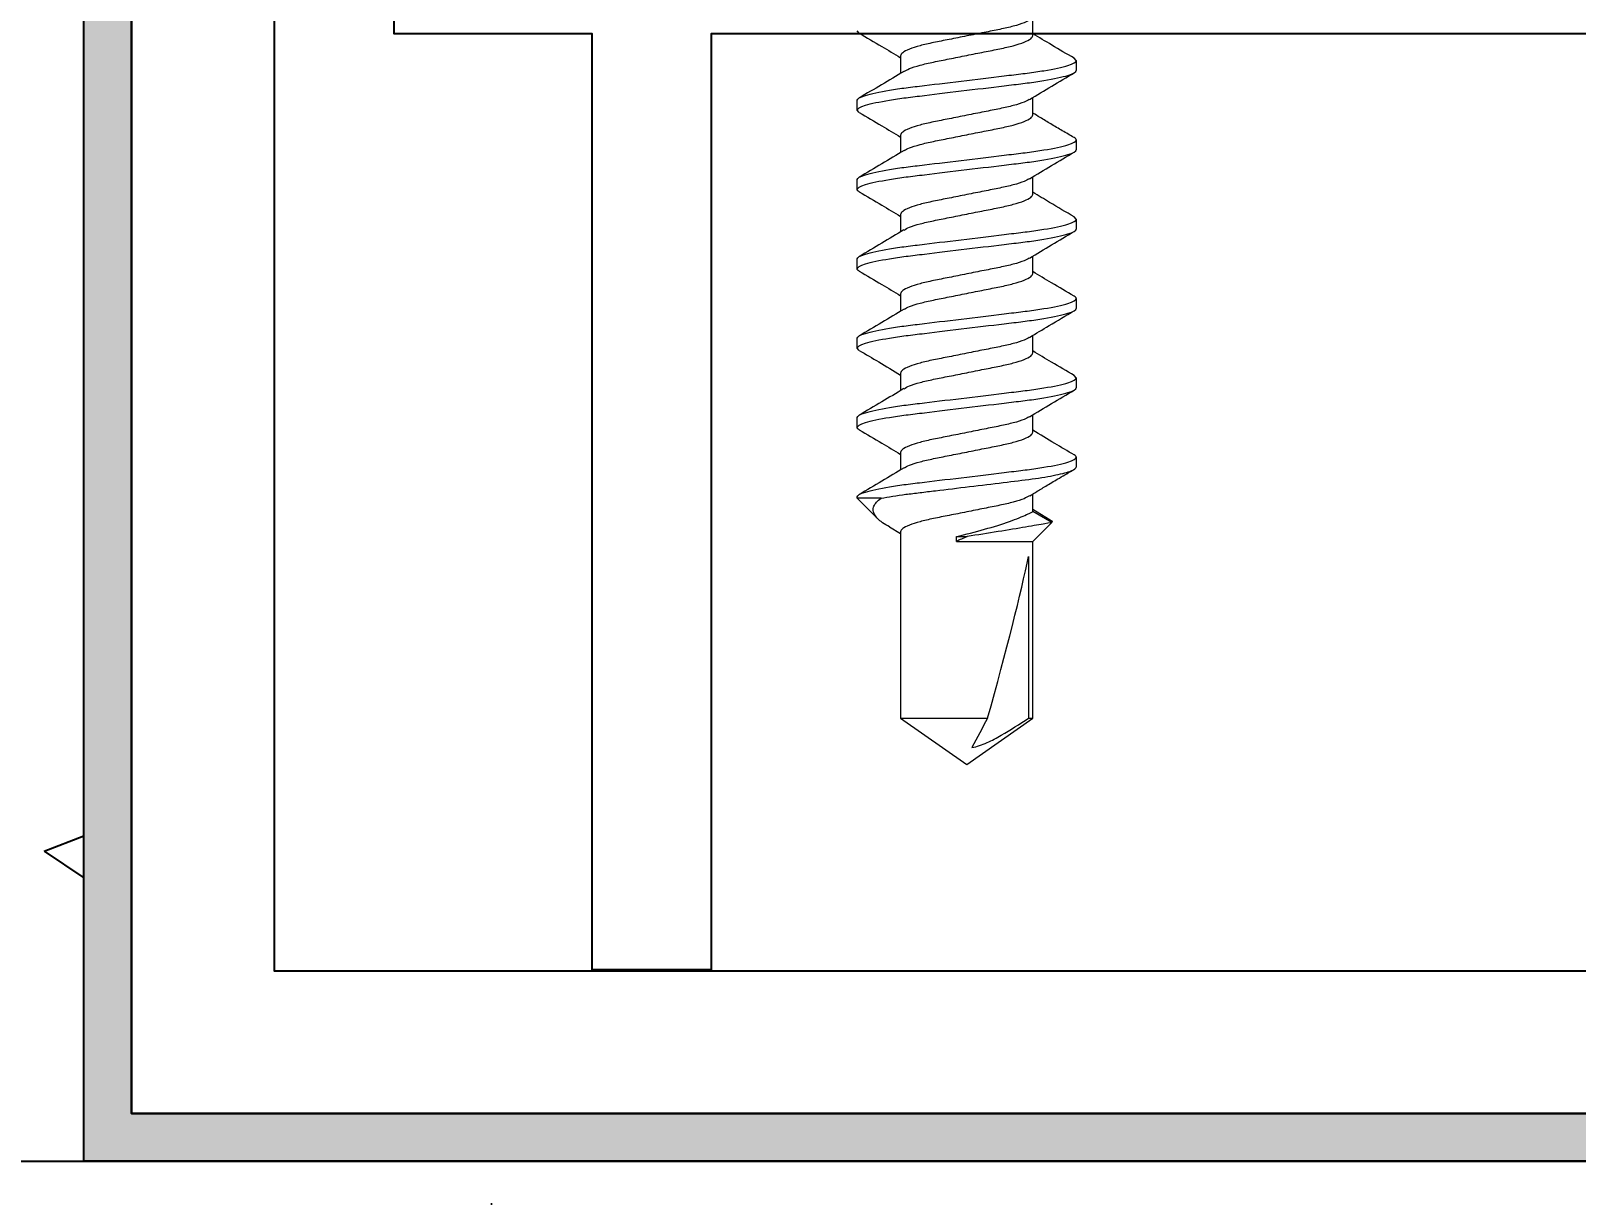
# Model space of a CAD drawing. Extents: x 0 to 79.8, y 0 to 38.2.
# Drawn here: x 20.901 to 21.876, y 28.462 to 29.197 of the extents above; entities that cross this region are included whole.
import ezdxf

# ---------------------------------------------------------------- set-up
doc = ezdxf.new("R2010")
doc.units = 0
doc.header["$MEASUREMENT"] = 0
doc.linetypes.add('SLD-Solid', pattern=[0])
doc.layers.get('0').update_dxf_attribs({"linetype": 'CONTINUOUS'})
doc.layers.get('DEFPOINTS').update_dxf_attribs({"color": 1, "linetype": 'CONTINUOUS'})
for name, color, linetype in [('DIM', 4, 'CONTINUOUS'), ('SILL-PAN', 7, 'CONTINUOUS'), ('TEXT', 7, 'CONTINUOUS'), ('TITLE-BLOCK', 7, 'CONTINUOUS'), ('WALL_COND', 7, 'CONTINUOUS'), ('WATERPROOF_MATL', 5, 'CONTINUOUS')]:
    doc.layers.add(name, color=color, linetype=linetype)
doc.styles.add('ROMANS', font='romans')
doc.dimstyles.new('QUARTER', dxfattribs={"dimscale": 4, "dimtxt": 0.06, "dimasz": 0.05, "dimexe": 0.06, "dimexo": 0.032, "dimgap": 0.021, "dimtad": 0, "dimdec": 4, "dimzin": 4, "dimdsep": 46, "dimlunit": 5, "dimtxsty": 'ROMANS', "dimcen": 0.09, "dimadec": 0, "dimazin": 1, "dimtfac": 1, "dimtdec": 4, "dimtofl": 0, "dimtmove": 0, "dimatfit": 3, "dimfxl": 0, "dimtolj": 1, "dimtzin": 0, "dimarcsym": 0})

# ---------------------------------------------------------------- blocks, each defined once
blk = doc.blocks.new('*D262')
at = {"color": 0, "lineweight": -2}
for p, q in [((20.96488, 28.38652), (20.96488, 25.25817)), ((27.01988, 28.38652), (27.01988, 25.25817)), ((21.16488, 25.49817), (21.42838, 25.49817)), ((26.81988, 25.49817), (26.55638, 25.49817))]:
    blk.add_line(p, q, dxfattribs=at)
at = {"color": 0}
for points in [[(21.16488, 25.53151), (21.16488, 25.46484), (20.96488, 25.49817)], [(26.81988, 25.53151), (26.81988, 25.46484), (27.01988, 25.49817)]]:
    blk.add_solid(points, dxfattribs=at)
at = {"layer": 'DEFPOINTS', "color": 0}
for p in [(20.96488, 28.51452), (27.01988, 28.51452), (27.01988, 25.49817)]:
    blk.add_point(p, dxfattribs=at)
at = {"color": 0, "insert": (23.99238, 25.49817), "char_height": 0.24, "attachment_point": 5, "style": 'ROMANS'}
blk.add_mtext('\\A1;6{\\H1x;\\S1/16;}" SUB-SILL PAN DEPTH', dxfattribs=at)
blk = doc.blocks.new('3774-TRACK_SUPPORT')
at = {"layer": 'TEXT'}
blk.add_lwpolyline([(-0.05, -0.626), (-0.754, -0.626), (-0.754, -1.216), (-0.829, -1.216), (-0.829, -0.626), (-0.954, -0.626), (-0.954, -0.176), (-0.684, -0.176), (-0.684, -0.251), (-0.879, -0.251), (-0.879, -0.551), (-0.1875, -0.551, 0.414214)], format="xyb", dxfattribs=at)
blk = doc.blocks.new('25559')
at = {"color": 7, "linetype": 'SLD-Solid', "lineweight": 15}
for p, q in [((0.55625, 0.069), (0.55482, 0.06775)), ((0.55625, 0.069), (0.5625, 0.069)), ((0.60625, 0.069), (0.6125, 0.069)), ((0.65625, 0.069), (0.65481, 0.06774)), ((0.65625, 0.069), (0.6625, 0.069)), ((0.70625, 0.069), (0.7125, 0.069)), ((0.75625, 0.069), (0.75481, 0.06775)), ((0.75625, 0.069), (0.7625, 0.069)), ((0.80625, 0.069), (0.8125, 0.069)), ((0.84585, 0.05252), (0.8393, 0.04172)), ((0.84741, 0.05369), (0.8405, 0.04172)), ((0.85937, 0.04172), (0.84741, 0.05369)), ((0.5405, 0.04172), (0.52946, 0.04172)), ((0.5905, 0.04172), (0.57946, 0.04172)), ((0.6405, 0.04172), (0.62946, 0.04172)), ((0.6905, 0.04172), (0.67946, 0.04172)), ((0.7405, 0.04172), (0.72946, 0.04172)), ((0.7905, 0.04172), (0.77946, 0.04172)), ((0.8405, 0.04172), (0.82943, 0.04172)), ((0.97079, 0.04172), (0.85937, 0.04172)), ((0.85937, -0.00651), (0.85937, 0.04172)), ((1, 0), (0.97079, 0.04172)), ((0.97079, 0.03893), (0.97079, 0.04172)), ((0.86878, 0.03893), (0.97079, 0.03893)), ((0.97079, -0.04172), (0.97079, 0.01319)), ((0.85625, -0.00651), (0.85625, 0.00025)), ((0.97079, -0.04172), (1, 0)), ((0.85937, -0.00651), (0.85625, -0.00651)), ((0.55325, -0.04172), (0.56429, -0.04172)), ((0.60325, -0.04172), (0.61429, -0.04172)), ((0.65325, -0.04172), (0.66429, -0.04172)), ((0.70325, -0.04172), (0.71429, -0.04172)), ((0.75325, -0.04172), (0.76429, -0.04172)), ((0.80325, -0.04172), (0.81429, -0.04172)), ((0.85025, -0.0487), (0.85445, -0.04172)), ((0.85325, -0.04172), (0.97079, -0.04172)), ((0.8321, -0.05397), (0.8321, -0.069)), ((0.8321, -0.069), (0.8449, -0.05619)), ((0.53893, -0.06775), (0.5375, -0.069)), ((0.58895, -0.06774), (0.5875, -0.069)), ((0.73893, -0.06775), (0.7375, -0.069)), ((0.5875, -0.069), (0.58125, -0.069)), ((0.6375, -0.069), (0.63125, -0.069)), ((0.6875, -0.069), (0.68125, -0.069)), ((0.7375, -0.069), (0.73125, -0.069)), ((0.7875, -0.069), (0.78125, -0.069)), ((0.8321, -0.069), (0.83125, -0.069))]:
    blk.add_line(p, q, dxfattribs=at)
blk.add_ellipse((0.9907, 0), major_axis=(0.14297, -0.04113), ratio=0.048755, start_param=1.724549, end_param=2.605956, dxfattribs=at)
for points, knots in [([(0.58125, -0.069), (0.58035, -0.069), (0.5793, -0.06732), (0.57709, -0.06033), (0.57595, -0.05502), (0.57436, -0.04534), (0.57385, -0.04184), (0.57291, -0.03455), (0.57246, -0.03075), (0.57098, -0.01846), (0.56987, -0.00924), (0.56763, 0.00924), (0.56652, 0.01846), (0.56504, 0.03075), (0.56459, 0.03455), (0.56365, 0.04184), (0.56314, 0.04534), (0.56155, 0.05502), (0.56041, 0.06033), (0.5582, 0.06732), (0.55715, 0.069), (0.55625, 0.069)], [0, 0, 0, 0, 0.125, 0.125, 0.25, 0.25, 0.3125, 0.3125, 0.375, 0.375, 0.5, 0.5, 0.625, 0.625, 0.6875, 0.6875, 0.75, 0.75, 0.875, 0.875, 1, 1, 1, 1]), ([(0.5875, -0.069), (0.5866, -0.069), (0.58555, -0.06732), (0.58334, -0.06033), (0.5822, -0.05502), (0.58061, -0.04534), (0.5801, -0.04184), (0.57916, -0.03455), (0.57871, -0.03075), (0.57723, -0.01846), (0.57612, -0.00924), (0.57388, 0.00924), (0.57277, 0.01846), (0.57129, 0.03075), (0.57084, 0.03455), (0.5699, 0.04184), (0.56939, 0.04534), (0.5678, 0.05502), (0.56666, 0.06033), (0.56445, 0.06732), (0.5634, 0.069), (0.5625, 0.069)], [0, 0, 0, 0, 0.125, 0.125, 0.25, 0.25, 0.3125, 0.3125, 0.375, 0.375, 0.5, 0.5, 0.625, 0.625, 0.6875, 0.6875, 0.75, 0.75, 0.875, 0.875, 1, 1, 1, 1]), ([(0.60625, 0.069), (0.60578, 0.06899), (0.6053, 0.06898), (0.60478, 0.06768), (0.60476, 0.06765)], [0, 0, 0, 0, 0.978012, 1, 1, 1, 1]), ([(0.63125, -0.069), (0.63035, -0.069), (0.6293, -0.06732), (0.62709, -0.06033), (0.62595, -0.05502), (0.62436, -0.04534), (0.62385, -0.04184), (0.62291, -0.03455), (0.62246, -0.03075), (0.62098, -0.01846), (0.61987, -0.00924), (0.61763, 0.00924), (0.61652, 0.01846), (0.61504, 0.03075), (0.61459, 0.03455), (0.61365, 0.04184), (0.61314, 0.04534), (0.61155, 0.05502), (0.61041, 0.06033), (0.6082, 0.06732), (0.60715, 0.069), (0.60625, 0.069)], [0, 0, 0, 0, 0.125, 0.125, 0.25, 0.25, 0.3125, 0.3125, 0.375, 0.375, 0.5, 0.5, 0.625, 0.625, 0.6875, 0.6875, 0.75, 0.75, 0.875, 0.875, 1, 1, 1, 1]), ([(0.6375, -0.069), (0.6366, -0.069), (0.63555, -0.06732), (0.63334, -0.06033), (0.6322, -0.05502), (0.63061, -0.04534), (0.6301, -0.04184), (0.62916, -0.03455), (0.62871, -0.03075), (0.62723, -0.01846), (0.62612, -0.00924), (0.62388, 0.00924), (0.62277, 0.01846), (0.62129, 0.03075), (0.62084, 0.03455), (0.6199, 0.04184), (0.61939, 0.04534), (0.6178, 0.05502), (0.61666, 0.06033), (0.61445, 0.06732), (0.6134, 0.069), (0.6125, 0.069)], [0, 0, 0, 0, 0.125, 0.125, 0.25, 0.25, 0.3125, 0.3125, 0.375, 0.375, 0.5, 0.5, 0.625, 0.625, 0.6875, 0.6875, 0.75, 0.75, 0.875, 0.875, 1, 1, 1, 1]), ([(0.68125, -0.069), (0.68035, -0.069), (0.6793, -0.06732), (0.67709, -0.06033), (0.67595, -0.05502), (0.67436, -0.04534), (0.67385, -0.04184), (0.67291, -0.03455), (0.67246, -0.03075), (0.67098, -0.01846), (0.66987, -0.00924), (0.66763, 0.00924), (0.66652, 0.01846), (0.66504, 0.03075), (0.66459, 0.03455), (0.66365, 0.04184), (0.66314, 0.04534), (0.66155, 0.05502), (0.66041, 0.06033), (0.6582, 0.06732), (0.65715, 0.069), (0.65625, 0.069)], [0, 0, 0, 0, 0.125, 0.125, 0.25, 0.25, 0.3125, 0.3125, 0.375, 0.375, 0.5, 0.5, 0.625, 0.625, 0.6875, 0.6875, 0.75, 0.75, 0.875, 0.875, 1, 1, 1, 1]), ([(0.6875, -0.069), (0.6866, -0.069), (0.68555, -0.06732), (0.68334, -0.06033), (0.6822, -0.05502), (0.68061, -0.04534), (0.6801, -0.04184), (0.67916, -0.03455), (0.67871, -0.03075), (0.67723, -0.01846), (0.67612, -0.00924), (0.67388, 0.00924), (0.67277, 0.01846), (0.67129, 0.03075), (0.67084, 0.03455), (0.6699, 0.04184), (0.66939, 0.04534), (0.6678, 0.05502), (0.66666, 0.06033), (0.66445, 0.06732), (0.6634, 0.069), (0.6625, 0.069)], [0, 0, 0, 0, 0.125, 0.125, 0.25, 0.25, 0.3125, 0.3125, 0.375, 0.375, 0.5, 0.5, 0.625, 0.625, 0.6875, 0.6875, 0.75, 0.75, 0.875, 0.875, 1, 1, 1, 1]), ([(0.70625, 0.069), (0.70578, 0.06899), (0.70531, 0.06898), (0.70478, 0.06769), (0.70477, 0.06766)], [0, 0, 0, 0, 0.981212, 1, 1, 1, 1]), ([(0.73125, -0.069), (0.73035, -0.069), (0.7293, -0.06732), (0.72709, -0.06033), (0.72595, -0.05502), (0.72436, -0.04534), (0.72385, -0.04184), (0.72291, -0.03455), (0.72246, -0.03075), (0.72098, -0.01846), (0.71987, -0.00924), (0.71763, 0.00924), (0.71652, 0.01846), (0.71504, 0.03075), (0.71459, 0.03455), (0.71365, 0.04184), (0.71314, 0.04534), (0.71155, 0.05502), (0.71041, 0.06033), (0.7082, 0.06732), (0.70715, 0.069), (0.70625, 0.069)], [0, 0, 0, 0, 0.125, 0.125, 0.25, 0.25, 0.3125, 0.3125, 0.375, 0.375, 0.5, 0.5, 0.625, 0.625, 0.6875, 0.6875, 0.75, 0.75, 0.875, 0.875, 1, 1, 1, 1]), ([(0.7375, -0.069), (0.7366, -0.069), (0.73555, -0.06732), (0.73334, -0.06033), (0.7322, -0.05502), (0.73061, -0.04534), (0.7301, -0.04184), (0.72916, -0.03455), (0.72871, -0.03075), (0.72723, -0.01846), (0.72612, -0.00924), (0.72388, 0.00924), (0.72277, 0.01846), (0.72129, 0.03075), (0.72084, 0.03455), (0.7199, 0.04184), (0.71939, 0.04534), (0.7178, 0.05502), (0.71666, 0.06033), (0.71445, 0.06732), (0.7134, 0.069), (0.7125, 0.069)], [0, 0, 0, 0, 0.125, 0.125, 0.25, 0.25, 0.3125, 0.3125, 0.375, 0.375, 0.5, 0.5, 0.625, 0.625, 0.6875, 0.6875, 0.75, 0.75, 0.875, 0.875, 1, 1, 1, 1]), ([(0.78125, -0.069), (0.78035, -0.069), (0.7793, -0.06732), (0.77709, -0.06033), (0.77595, -0.05502), (0.77436, -0.04534), (0.77385, -0.04184), (0.77291, -0.03455), (0.77246, -0.03075), (0.77098, -0.01846), (0.76987, -0.00924), (0.76763, 0.00924), (0.76652, 0.01846), (0.76504, 0.03075), (0.76459, 0.03455), (0.76365, 0.04184), (0.76314, 0.04534), (0.76155, 0.05502), (0.76041, 0.06033), (0.7582, 0.06732), (0.75715, 0.069), (0.75625, 0.069)], [0, 0, 0, 0, 0.125, 0.125, 0.25, 0.25, 0.3125, 0.3125, 0.375, 0.375, 0.5, 0.5, 0.625, 0.625, 0.6875, 0.6875, 0.75, 0.75, 0.875, 0.875, 1, 1, 1, 1]), ([(0.7875, -0.069), (0.7866, -0.069), (0.78555, -0.06732), (0.78334, -0.06033), (0.7822, -0.05502), (0.78061, -0.04534), (0.7801, -0.04184), (0.77916, -0.03455), (0.77871, -0.03075), (0.77723, -0.01846), (0.77612, -0.00924), (0.77388, 0.00924), (0.77277, 0.01846), (0.77129, 0.03075), (0.77084, 0.03455), (0.7699, 0.04184), (0.76939, 0.04534), (0.7678, 0.05502), (0.76666, 0.06033), (0.76445, 0.06732), (0.7634, 0.069), (0.7625, 0.069)], [0, 0, 0, 0, 0.125, 0.125, 0.25, 0.25, 0.3125, 0.3125, 0.375, 0.375, 0.5, 0.5, 0.625, 0.625, 0.6875, 0.6875, 0.75, 0.75, 0.875, 0.875, 1, 1, 1, 1]), ([(0.80625, 0.069), (0.80578, 0.069), (0.80531, 0.06899), (0.80479, 0.06772), (0.80479, 0.06771)], [0, 0, 0, 0, 0.993451, 1, 1, 1, 1]), ([(0.83125, -0.069), (0.83035, -0.069), (0.8293, -0.06732), (0.82709, -0.06033), (0.82595, -0.05502), (0.82436, -0.04534), (0.82385, -0.04184), (0.82291, -0.03455), (0.82246, -0.03075), (0.82098, -0.01846), (0.81987, -0.00924), (0.81763, 0.00924), (0.81652, 0.01846), (0.81504, 0.03075), (0.81459, 0.03455), (0.81365, 0.04184), (0.81314, 0.04534), (0.81155, 0.05502), (0.81041, 0.06033), (0.8082, 0.06732), (0.80715, 0.069), (0.80625, 0.069)], [0, 0, 0, 0, 0.125, 0.125, 0.25, 0.25, 0.3125, 0.3125, 0.375, 0.375, 0.5, 0.5, 0.625, 0.625, 0.6875, 0.6875, 0.75, 0.75, 0.875, 0.875, 1, 1, 1, 1]), ([(0.8321, -0.05397), (0.83123, -0.04946), (0.8304, -0.04411), (0.82928, -0.0355), (0.82893, -0.03257), (0.82818, -0.0263), (0.82778, -0.02301), (0.82654, -0.01276), (0.82566, -0.00545), (0.8239, 0.00909), (0.82303, 0.01631), (0.82142, 0.02963), (0.82074, 0.03561), (0.81919, 0.0468), (0.81834, 0.05193), (0.8166, 0.06037), (0.81571, 0.06366), (0.81401, 0.06798), (0.81321, 0.069), (0.8125, 0.069)], [0, 0, 0, 0, 0.125, 0.125, 0.1875, 0.1875, 0.25, 0.25, 0.375, 0.375, 0.5, 0.5, 0.625, 0.625, 0.75, 0.75, 0.875, 0.875, 1, 1, 1, 1]), ([(0.55482, 0.06777), (0.55203, 0.06304), (0.54691, 0.05433), (0.54168, 0.04567), (0.53929, 0.04172)], [0, 0, 0, 0, 0.543159, 1, 1, 1, 1]), ([(0.58075, 0.03957), (0.57794, 0.04423), (0.57228, 0.0536), (0.56673, 0.06302), (0.56393, 0.06776)], [0, 0, 0, 0, 0.497134, 1, 1, 1, 1]), ([(0.60476, 0.06768), (0.60336, 0.06525), (0.6007, 0.06067), (0.59628, 0.05311), (0.5925, 0.04686), (0.59025, 0.04322), (0.58932, 0.04172)], [0, 0, 0, 0, 0.299941, 0.565966, 0.820653, 1, 1, 1, 1]), ([(0.63078, 0.03952), (0.62797, 0.04417), (0.62231, 0.05354), (0.61676, 0.06297), (0.61397, 0.06771)], [0, 0, 0, 0, 0.497137, 1, 1, 1, 1]), ([(0.65481, 0.06775), (0.65176, 0.06258), (0.64664, 0.05388), (0.64141, 0.04523), (0.63929, 0.04172)], [0, 0, 0, 0, 0.593911, 1, 1, 1, 1]), ([(0.68074, 0.03958), (0.67794, 0.04423), (0.6723, 0.05356), (0.66676, 0.06296), (0.66398, 0.06769)], [0, 0, 0, 0, 0.497403, 1, 1, 1, 1]), ([(0.70477, 0.06769), (0.70198, 0.06296), (0.69687, 0.05427), (0.69166, 0.04565), (0.68929, 0.04172)], [0, 0, 0, 0, 0.544742, 1, 1, 1, 1]), ([(0.73073, 0.0396), (0.72825, 0.0437), (0.7226, 0.05305), (0.71706, 0.06246), (0.71395, 0.06774)], [0, 0, 0, 0, 0.438749, 1, 1, 1, 1]), ([(0.75481, 0.06776), (0.75202, 0.06302), (0.7469, 0.05431), (0.74167, 0.04566), (0.73929, 0.04172)], [0, 0, 0, 0, 0.544674, 1, 1, 1, 1]), ([(0.78079, 0.03952), (0.77797, 0.04418), (0.7723, 0.05356), (0.76674, 0.06299), (0.76395, 0.06774)], [0, 0, 0, 0, 0.497058, 1, 1, 1, 1]), ([(0.80479, 0.06772), (0.80238, 0.06363), (0.79726, 0.05493), (0.79205, 0.04629), (0.78929, 0.04172)], [0, 0, 0, 0, 0.470268, 1, 1, 1, 1]), ([(0.83063, 0.03976), (0.82969, 0.04129), (0.82768, 0.04456), (0.82368, 0.05105), (0.8189, 0.05923), (0.81575, 0.06464), (0.81399, 0.06767)], [0, 0, 0, 0, 0.1901712, 0.4057969, 0.6676779, 1, 1, 1, 1]), ([(0.84589, 0.05249), (0.84594, 0.05263), (0.84647, 0.0542), (0.84696, 0.05393), (0.84741, 0.05369)], [0, 0, 0, 0, 0.089674, 1, 1, 1, 1]), ([(0.84741, 0.05369), (0.84741, 0.05369), (0.84768, 0.05215), (0.84844, 0.04787), (0.84875, 0.04609), (0.84946, 0.042), (0.84985, 0.0397), (0.85202, 0.02696), (0.85423, 0.01334), (0.85625, 0.00025)], [0, 0, 0, 0, 0.25, 0.25, 0.375, 0.375, 0.5, 0.5, 1, 1, 1, 1]), ([(0.53065, 0.03952), (0.53124, 0.03853), (0.53255, 0.03629), (0.53462, 0.02975), (0.53658, 0.02111), (0.53855, 0.01097), (0.54075, 0), (0.54295, -0.01097), (0.54492, -0.02109), (0.54688, -0.02981), (0.54908, -0.03652), (0.55129, -0.0409), (0.5526, -0.04145), (0.55325, -0.04172)], [0, 0, 0, 0, 0.075758, 0.1699, 0.260606, 0.351313, 0.445455, 0.539597, 0.630303, 0.721009, 0.815152, 0.909294, 1, 1, 1, 1]), ([(0.56312, -0.03956), (0.56253, -0.03856), (0.56121, -0.03631), (0.55913, -0.02975), (0.55717, -0.0211), (0.5552, -0.01097), (0.553, 0), (0.5508, 0.01097), (0.54883, 0.02109), (0.54687, 0.02981), (0.54467, 0.03652), (0.54246, 0.0409), (0.54115, 0.04145), (0.5405, 0.04172)], [0, 0, 0, 0, 0.076547, 0.170609, 0.261238, 0.351867, 0.445929, 0.53999, 0.630619, 0.721248, 0.81531, 0.909371, 1, 1, 1, 1]), ([(0.58073, 0.03938), (0.58129, 0.03842), (0.58258, 0.03622), (0.58462, 0.02975), (0.58658, 0.02111), (0.58855, 0.01097), (0.59075, 0), (0.59295, -0.01097), (0.59492, -0.02109), (0.59688, -0.02981), (0.59908, -0.03652), (0.60129, -0.0409), (0.6026, -0.04145), (0.60325, -0.04172)], [0, 0, 0, 0, 0.072707, 0.16716, 0.258166, 0.349171, 0.443624, 0.538077, 0.629083, 0.720089, 0.814541, 0.908994, 1, 1, 1, 1]), ([(0.61299, -0.03932), (0.61244, -0.03838), (0.61116, -0.03619), (0.60913, -0.02975), (0.60717, -0.02111), (0.6052, -0.01097), (0.603, 0), (0.6008, 0.01097), (0.59883, 0.02109), (0.59687, 0.02981), (0.59467, 0.03652), (0.59246, 0.0409), (0.59115, 0.04145), (0.5905, 0.04172)], [0, 0, 0, 0, 0.071493, 0.166069, 0.257194, 0.348319, 0.442896, 0.537472, 0.628597, 0.719722, 0.814299, 0.908875, 1, 1, 1, 1]), ([(0.63076, 0.03931), (0.63131, 0.03838), (0.63259, 0.03619), (0.63462, 0.02975), (0.63658, 0.02111), (0.63855, 0.01097), (0.64075, 0), (0.64295, -0.01097), (0.64492, -0.02109), (0.64688, -0.02981), (0.64908, -0.03652), (0.65129, -0.0409), (0.6526, -0.04145), (0.65325, -0.04172)], [0, 0, 0, 0, 0.071416, 0.166001, 0.257133, 0.348265, 0.44285, 0.537434, 0.628567, 0.719699, 0.814283, 0.908868, 1, 1, 1, 1]), ([(0.66305, -0.03943), (0.66248, -0.03846), (0.66118, -0.03625), (0.65913, -0.02975), (0.65717, -0.02111), (0.6552, -0.01097), (0.653, 0), (0.6508, 0.01097), (0.64883, 0.02109), (0.64687, 0.02981), (0.64467, 0.03652), (0.64246, 0.0409), (0.64115, 0.04145), (0.6405, 0.04172)], [0, 0, 0, 0, 0.073737, 0.168085, 0.258989, 0.349894, 0.444242, 0.53859, 0.629495, 0.720399, 0.814747, 0.909095, 1, 1, 1, 1]), ([(0.68072, 0.03939), (0.68128, 0.03843), (0.68257, 0.03623), (0.68462, 0.02975), (0.68658, 0.02111), (0.68855, 0.01097), (0.69075, 0), (0.69295, -0.01097), (0.69492, -0.02109), (0.69688, -0.02981), (0.69908, -0.03652), (0.70129, -0.0409), (0.7026, -0.04145), (0.70325, -0.04172)], [0, 0, 0, 0, 0.073077, 0.167492, 0.258462, 0.349431, 0.443846, 0.538261, 0.629231, 0.7202, 0.814615, 0.909031, 1, 1, 1, 1]), ([(0.71299, -0.03931), (0.71244, -0.03837), (0.71116, -0.03619), (0.70913, -0.02975), (0.70717, -0.02111), (0.7052, -0.01097), (0.703, 0), (0.7008, 0.01097), (0.69883, 0.02109), (0.69687, 0.02981), (0.69467, 0.03652), (0.69246, 0.0409), (0.69115, 0.04145), (0.6905, 0.04172)], [0, 0, 0, 0, 0.071238, 0.16584, 0.25699, 0.34814, 0.442743, 0.537345, 0.628495, 0.719645, 0.814248, 0.90885, 1, 1, 1, 1]), ([(0.7307, 0.03942), (0.73127, 0.03845), (0.73257, 0.03624), (0.73462, 0.02975), (0.73658, 0.02111), (0.73855, 0.01097), (0.74075, 0), (0.74295, -0.01097), (0.74492, -0.02109), (0.74688, -0.02981), (0.74908, -0.03652), (0.75129, -0.0409), (0.7526, -0.04145), (0.75325, -0.04172)], [0, 0, 0, 0, 0.073684, 0.168037, 0.258947, 0.349857, 0.44421, 0.538564, 0.629474, 0.720383, 0.814737, 0.90909, 1, 1, 1, 1]), ([(0.76308, -0.03948), (0.7625, -0.0385), (0.76119, -0.03627), (0.75913, -0.02975), (0.75717, -0.02111), (0.7552, -0.01097), (0.753, 0), (0.7508, 0.01097), (0.74883, 0.02109), (0.74687, 0.02981), (0.74467, 0.03652), (0.74246, 0.0409), (0.74115, 0.04145), (0.7405, 0.04172)], [0, 0, 0, 0, 0.0748562, 0.1690902, 0.259885, 0.3506798, 0.4449137, 0.5391477, 0.6299425, 0.7207373, 0.8149712, 0.9092052, 1, 1, 1, 1]), ([(0.78076, 0.03931), (0.78131, 0.03837), (0.78259, 0.03619), (0.78462, 0.02975), (0.78658, 0.02111), (0.78855, 0.01097), (0.79075, 0), (0.79295, -0.01097), (0.79492, -0.02109), (0.79688, -0.02981), (0.79908, -0.03652), (0.80129, -0.0409), (0.8026, -0.04145), (0.80325, -0.04172)], [0, 0, 0, 0, 0.071394, 0.165981, 0.257115, 0.34825, 0.442836, 0.537423, 0.628558, 0.719692, 0.814279, 0.908865, 1, 1, 1, 1]), ([(0.81299, -0.03931), (0.81244, -0.03837), (0.81116, -0.03619), (0.80913, -0.02975), (0.80717, -0.02111), (0.8052, -0.01097), (0.803, 0), (0.8008, 0.01097), (0.79883, 0.02109), (0.79687, 0.02981), (0.79467, 0.03652), (0.79246, 0.0409), (0.79115, 0.04145), (0.7905, 0.04172)], [0, 0, 0, 0, 0.0713374, 0.1659298, 0.2570699, 0.3482101, 0.4428025, 0.5373948, 0.628535, 0.7196751, 0.8142675, 0.9088599, 1, 1, 1, 1]), ([(0.83065, 0.03953), (0.83123, 0.03853), (0.83255, 0.0363), (0.83462, 0.02975), (0.83658, 0.02111), (0.83855, 0.01097), (0.84075, 0), (0.84295, -0.01097), (0.84492, -0.02109), (0.84688, -0.02981), (0.84908, -0.03652), (0.85129, -0.0409), (0.8526, -0.04145), (0.85325, -0.04172)], [0, 0, 0, 0, 0.0759686, 0.1700892, 0.2607749, 0.3514605, 0.4455811, 0.5397018, 0.6303874, 0.7210731, 0.8151937, 0.9093144, 1, 1, 1, 1]), ([(0.85625, -0.00651), (0.85484, -0.00053), (0.8533, 0.00556), (0.85009, 0.01698), (0.8484, 0.02236), (0.8452, 0.03142), (0.84365, 0.03517), (0.84128, 0.04032), (0.8405, 0.04172), (0.8405, 0.04172)], [0, 0, 0, 0, 0.25, 0.25, 0.5, 0.5, 0.75, 0.75, 1, 1, 1, 1]), ([(0.98926, 0.00319), (0.98877, 0.00656), (0.98759, 0.00972), (0.98478, 0.0159), (0.98317, 0.01886), (0.97812, 0.02762), (0.97447, 0.03329), (0.97079, 0.03893)], [0, 0, 0, 0, 0.25, 0.25, 0.5, 0.5, 1, 1, 1, 1]), ([(0.53893, -0.06777), (0.54171, -0.06304), (0.54684, -0.05433), (0.55207, -0.04567), (0.55446, -0.04172)], [0, 0, 0, 0, 0.543195, 1, 1, 1, 1]), ([(0.56309, -0.03972), (0.56589, -0.04435), (0.5715, -0.05365), (0.57702, -0.06303), (0.5798, -0.06774)], [0, 0, 0, 0, 0.497658, 1, 1, 1, 1]), ([(0.58895, -0.06774), (0.59174, -0.063), (0.59686, -0.0543), (0.60208, -0.04565), (0.60446, -0.04172)], [0, 0, 0, 0, 0.545499, 1, 1, 1, 1]), ([(0.61297, -0.03952), (0.61579, -0.04418), (0.62146, -0.05357), (0.62701, -0.063), (0.62981, -0.06775)], [0, 0, 0, 0, 0.49704, 1, 1, 1, 1]), ([(0.63898, -0.06769), (0.64176, -0.06296), (0.64688, -0.05427), (0.65209, -0.04565), (0.65446, -0.04172)], [0, 0, 0, 0, 0.544904, 1, 1, 1, 1]), ([(0.66302, -0.03961), (0.66583, -0.04425), (0.67146, -0.05358), (0.677, -0.06298), (0.67978, -0.06771)], [0, 0, 0, 0, 0.497428, 1, 1, 1, 1]), ([(0.68897, -0.06771), (0.69175, -0.06299), (0.69687, -0.05429), (0.70208, -0.04566), (0.70446, -0.04172)], [0, 0, 0, 0, 0.5433102, 1, 1, 1, 1]), ([(0.71296, -0.03951), (0.71578, -0.04417), (0.72144, -0.05354), (0.727, -0.06298), (0.72979, -0.06772)], [0, 0, 0, 0, 0.497095, 1, 1, 1, 1]), ([(0.73893, -0.06777), (0.74136, -0.06365), (0.74648, -0.05494), (0.75171, -0.04628), (0.75446, -0.04172)], [0, 0, 0, 0, 0.473124, 1, 1, 1, 1]), ([(0.76305, -0.03965), (0.76586, -0.0443), (0.7715, -0.05364), (0.77703, -0.06304), (0.77982, -0.06777)], [0, 0, 0, 0, 0.4973758, 1, 1, 1, 1]), ([(0.78898, -0.06769), (0.79177, -0.06295), (0.79688, -0.05426), (0.80209, -0.04564), (0.80446, -0.04172)], [0, 0, 0, 0, 0.5456553, 1, 1, 1, 1]), ([(0.81296, -0.03951), (0.81578, -0.04417), (0.82143, -0.05352), (0.82698, -0.06295), (0.82977, -0.06769)], [0, 0, 0, 0, 0.497203, 1, 1, 1, 1]), ([(0.85023, -0.04869), (0.84931, -0.0502), (0.84748, -0.05322), (0.84502, -0.05624), (0.84256, -0.05823), (0.83988, -0.05915), (0.83718, -0.05872), (0.83455, -0.05708), (0.83292, -0.05501), (0.8321, -0.05397)], [0, 0, 0, 0, 0.1335352, 0.2658555, 0.4012862, 0.5532901, 0.708367, 0.852872, 1, 1, 1, 1]), ([(0.63898, -0.06767), (0.63897, -0.06769), (0.63844, -0.06898), (0.63797, -0.06899), (0.6375, -0.069)], [0, 0, 0, 0, 0.017618, 1, 1, 1, 1]), ([(0.68897, -0.0677), (0.68896, -0.06771), (0.68844, -0.06899), (0.68797, -0.06899), (0.6875, -0.069)], [0, 0, 0, 0, 0.009197, 1, 1, 1, 1]), ([(0.78898, -0.06766), (0.78897, -0.06769), (0.78844, -0.06898), (0.78797, -0.06899), (0.7875, -0.069)], [0, 0, 0, 0, 0.019289, 1, 1, 1, 1])]:
    blk.add_open_spline(points, degree=3, knots=knots, dxfattribs=at)
for points in [[(0.97079, 0.01319), (0.97696, 0.00985), (0.98314, 0.00651), (0.98926, 0.00319)], [(0.85625, 0.00025), (0.8573, -0.0021), (0.85834, -0.00435), (0.85937, -0.00651)]]:
    blk.add_open_spline(points, degree=3, dxfattribs=at)
blk = doc.blocks.new('*U110')
at = {"layer": 'DIM'}
blk.add_blockref('3774-TRACK_SUPPORT', (0.954, -0.524), dxfattribs=at)
at = {"layer": 'TEXT', "rotation": 270}
blk.add_blockref('25559', (0.361, -0.61055), dxfattribs=at)

msp = doc.modelspace()

# ---------------------------------------------------------------- hatches: boundary and pattern name
at = {"layer": 'TITLE-BLOCK'}
h = msp.add_hatch(dxfattribs=at)
h.set_pattern_fill('AR-CONC', color=256, scale=0.1, style=0)
h.set_pattern_definition([(50, (95.20925, 29.9236), (0.71726, -0.062752), [0.075, -0.825]), (355, (95.20925, 29.9236), (-0.138751, 0.752192), [0.06, -0.66]), (100.4514, (95.269, 29.9184), (0.5785094, 0.6894395), [0.06374, -0.701142]), (46.1842, (95.20925, 30.1236), (1.067241, -0.165519), [0.1125, -1.2375]), (96.6356, (95.2982, 30.1098), (0.934663, 0.974118), [0.09561, -1.051713]), (351.1842, (95.2092, 30.1236), (0.934662, 0.974119), [0.09, -0.99]), (21, (95.30925, 30.0736), (0.596907, -0.402619), [0.075, -0.825]), (326, (95.30925, 30.0736), (0.243315, 0.72515), [0.06, -0.66]), (71.4514, (95.359, 30.0401), (0.8402226, 0.3225305), [0.06374, -0.701142]), (37.5, (95.20925, 29.92363), (0.01215986, 0.33289385), [0, -0.652, 0, -0.67, 0, -0.6625]), (7.5, (95.20925, 29.92363), (0.2630695, 0.3944117), [0, -0.382, 0, -0.637, 0, -0.2525]), (327.5, (94.98625, 29.92363), (0.5338224, -0.0225549), [0, -0.25, 0, -0.78, 0, -1.035]), (317.5, (94.88625, 29.92363), (0.5831862, 0.100105), [0, -0.325, 0, -0.518, 0, -0.735])])
h.paths.add_polyline_path([(20.9348821, 28.4845213), (20.9348821, 29.9170213), (19.8121385, 29.9170213), (19.7890538, 29.5485052), (19.9081258, 29.1776175), (19.9123496, 28.7281285), (20.2481851, 27.4483125), (20.922135, 26.7117447), (23.6246758, 26.3388048), (27.0492913, 26.4589675), (27.7830106, 27.2047187), (28.0463009, 28.0188556), (28.1705675, 28.9659561), (28.1554763, 29.8466201), (28.1726257, 29.9170213), (27.0498821, 29.9170213), (27.0498821, 28.4845213), (26.9316321, 28.4845213), (26.9316321, 28.0808134), (27.0802961, 27.9321494), (26.9908931, 27.7558654), (27.1144407, 27.6050064), (26.9718531, 27.4415771), (27.0951101, 27.2454614), (27.0205532, 26.9220102), (26.6796584, 26.9616995), (26.330105, 26.7797584), (26.1461836, 26.8444629), (25.8317657, 26.756322), (25.6122205, 26.9405209), (25.0066145, 26.792523), (24.780015, 26.9588132), (24.8480414, 27.2637335), (24.7004913, 27.4324614), (24.7970591, 27.7838075), (24.7230215, 27.9053507), (24.8691321, 28.0808134), (24.8691321, 28.4845213)])
at = {"layer": 'WATERPROOF_MATL'}
msp.add_hatch(color=7, dxfattribs=at).paths.add_polyline_path([(20.9648821, 29.9170213), (20.9648821, 28.5145213), (27.0198821, 28.5145213), (27.0198821, 29.9170213), (27.0498821, 29.9170213), (27.0498821, 28.4845213), (20.9348821, 28.4845213), (20.9348821, 29.9170213)])

# ---------------------------------------------------------------- linework, layer by layer
at = {"layer": 'SILL-PAN', "color": 7}
msp.add_lwpolyline([(20.9648821, 29.9170213), (21.0548821, 29.9170213), (21.0548821, 28.6045213), (26.9298821, 28.6045213), (26.9298821, 29.9170213), (27.0198821, 29.9170213), (27.0198821, 28.5145213), (20.9648821, 28.5145213)], close=True, dxfattribs=at)
at = {"layer": 'WALL_COND', "color": 7}
msp.add_lwpolyline([(26.5253821, 28.4845213), (27.5198821, 28.4845213), (27.5198821, 29.9170213), (28.1726257, 29.9170213), (28.1554763, 29.8466201), (28.1705675, 28.9659561), (28.0463009, 28.0188556), (27.7830106, 27.2047187), (27.0492913, 26.4589675), (23.6246758, 26.3388048), (20.922135, 26.7117447), (20.2481851, 27.4483125), (19.9123496, 28.7281285), (19.9081258, 29.1776175), (19.7890538, 29.5485052), (19.8121385, 29.9170213), (20.4648821, 29.9170213), (20.4648821, 28.4845213), (25.2753821, 28.4845213)], dxfattribs=at)
at = {"layer": 'WATERPROOF_MATL', "color": 7}
msp.add_lwpolyline([(20.9648821, 29.9170213), (20.9648821, 28.5145213), (27.0198821, 28.5145213), (27.0198821, 29.9170213), (27.0498821, 29.9170213), (27.0498821, 28.4845213), (20.9348821, 28.4845213), (20.9348821, 29.9170213)], close=True, dxfattribs=at)

# ---------------------------------------------------------------- block references
at = {"layer": 'DIM'}
msp.add_blockref('*U110', (21.1303823, 30.3450213), dxfattribs=at)

# ---------------------------------------------------------------- dimensions: what is measured, and where the dimension line sits
dim = msp.add_linear_dim(base=(27.0198821, 25.4981749), p1=(20.9648821, 28.5145213), p2=(27.0198821, 28.5145213), text='<> SUB-SILL PAN DEPTH', dimstyle='QUARTER', override={"dimpost": '"'})
dim.commit()
dim.dimension.update_dxf_attribs({"geometry": '*D262', "text_midpoint": (23.9923821, 25.4981749), "dimtype": 160})

doc.saveas('drawing.dxf')
